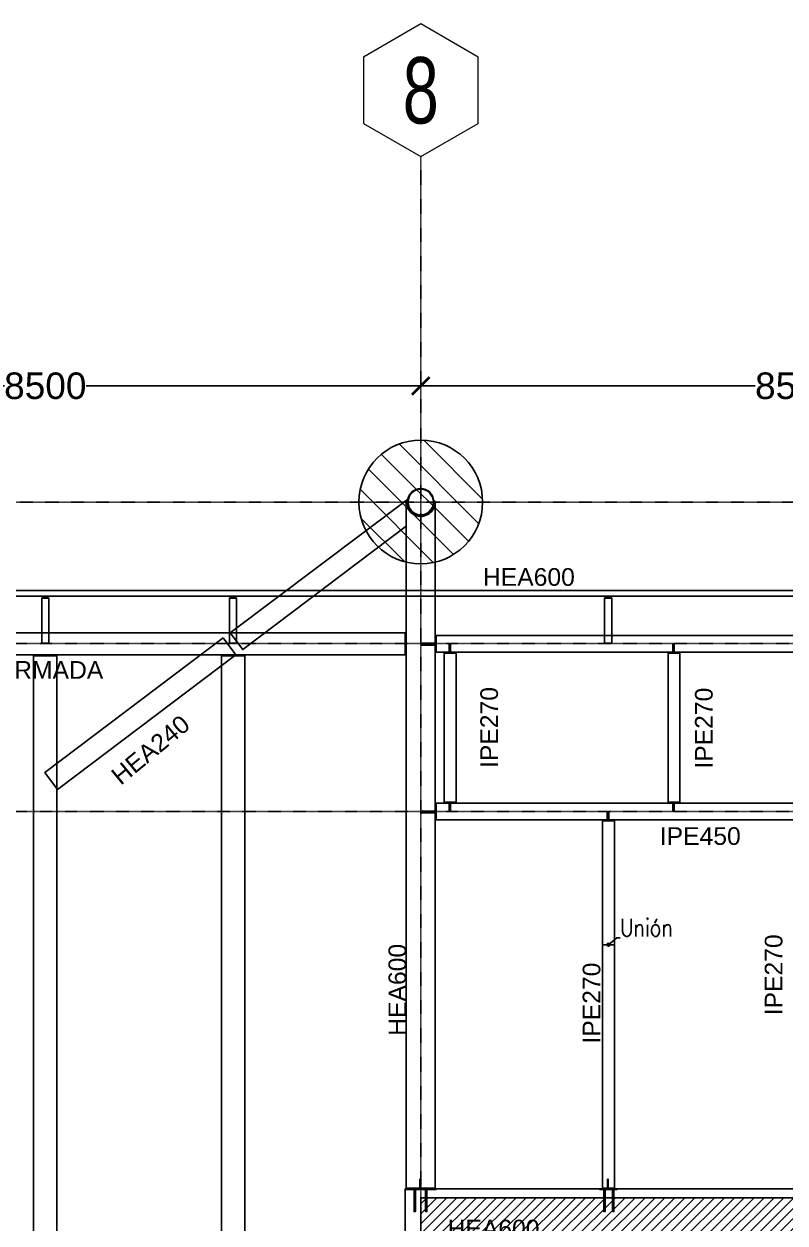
# Model space of a CAD drawing. Header units: millimetres. Extents: x -12345 to 95575, y -11225 to 31862.
# Drawn here: x 12509 to 21123, y 17345 to 30907 of the extents above; entities that cross this region are included whole.
import ezdxf
from ezdxf.enums import TextEntityAlignment as Align

# ---------------------------------------------------------------- set-up
doc = ezdxf.new("R2010")
doc.units = ezdxf.units.MM
doc.header["$LTSCALE"] = 0.95
doc.linetypes.add('DXK_LINE_DOT3', pattern=[5.9187, 2.979, -0.9799, 0.9799, -0.9799])
for name, color, linetype, lineweight in [('0-1', 250, 'Continuous', 5), ('E_COLUMNAS', 1, 'Continuous', 18), ('E_COLUMNAS-1', 1, 'Continuous', 25), ('E_TEXTO', 3, 'Continuous', 9), ('E_VIGAS-1', 31, 'Continuous', 25), ('HCB_EJES', 1, 'DXK_LINE_DOT3', 9)]:
    doc.layers.add(name, color=color, linetype=linetype, lineweight=lineweight)
for name, color, linetype in [('COTAS', 8, 'Continuous'), ('HCB-ACH_PANT', 253, 'Continuous'), ('HCB-EJES', 1, 'Continuous'), ('HCB-PLATINAS', 5, 'Continuous'), ('HCB-ROTULOS', 2, 'Continuous'), ('HCB_PANTALLAS', 6, 'Continuous'), ('HCB_PLATINA', 4, 'Continuous'), ('HCB_VIGAS', 4, 'Continuous'), ('UNIÒN', 6, 'Continuous')]:
    doc.layers.add(name, color=color, linetype=linetype)
doc.styles.add('CNI_COTAS', font='romans.shx', dxfattribs={"width": 0.8})
doc.styles.add('VERDANA', font='arial.ttf')
doc.dimstyles.new('1.125', dxfattribs={"dimscale": 0, "dimtxt": 300, "dimasz": 200, "dimexe": 4, "dimexo": 4, "dimgap": 15, "dimtad": 0, "dimdec": 0, "dimzin": 4, "dimdsep": 46, "dimtxsty": 'VERDANA', "dimblk": 'ARCHTICK', "dimcen": -10, "dimclrd": 256, "dimclrt": 3, "dimadec": 0, "dimazin": 0, "dimtfac": 1, "dimtdec": 0, "dimtmove": 2, "dimatfit": 0, "dimldrblk": 'OBLIQUE', "dimfxl": 0.05, "dimtolj": 1, "dimtzin": 0, "dimarcsym": 0})
doc.dimstyles.new('UNIÒN', dxfattribs={"dimscale": 0, "dimtxt": 200, "dimasz": 60, "dimexe": 4, "dimexo": 4, "dimgap": 15, "dimtad": 1, "dimdec": 0, "dimzin": 4, "dimdsep": 46, "dimtxsty": 'CNI_COTAS', "dimcen": -0.09, "dimclrd": 6, "dimclrt": 3, "dimadec": 0, "dimazin": 0, "dimtfac": 1, "dimtdec": 0, "dimtmove": 2, "dimatfit": 0, "dimfxl": 0.05, "dimtolj": 1, "dimtzin": 0, "dimarcsym": 0})

# ---------------------------------------------------------------- blocks, each defined once
blk = doc.blocks.new('EST_SFM_VIGA-METALICA-SECCION-C - EST_SFM_VIGA-METALICA-UPN160-1505289-_14_00m_N_E_-NIVEL-4 DOC')
at = {"layer": 'E_VIGAS-1'}
for p, q in [((44.822, 0.018), (-44.831, 0.018)), ((-44.831, -0.047), (44.822, -0.047))]:
    blk.add_line(p, q, dxfattribs=at)
blk = doc.blocks.new('DCTIB_CNI_EST_MOD-1A-FAC_0001_rvt-1-_14_00m_N_E_-NIVEL-4 DOC')
at = {"layer": 'E_VIGAS-1'}
for p, q in [((-69.953, 165.076), (-69.953, 165.077)), ((-69.953, 165.077), (-69.925, 165.077)), ((-69.953, 165.076), (-69.871, 165.076)), ((-69.871, 165.076), (-69.953, 165.076)), ((-69.953, 165.076), (-69.953, 164.564)), ((-69.914, 165.082), (-69.914, 165.096)), ((-69.914, 165.077), (-69.914, 165.082)), ((-69.909, 165.096), (-69.909, 165.082)), ((-69.909, 165.082), (-69.909, 165.077)), ((-69.899, 165.077), (-69.871, 165.077)), ((-69.871, 165.077), (-69.871, 165.076)), ((-69.871, 165.076), (-69.871, 164.564)), ((-67.828, 165.076), (-67.828, 165.077)), ((-67.828, 165.077), (-67.8, 165.077)), ((-67.828, 165.076), (-67.746, 165.076)), ((-67.746, 165.076), (-67.828, 165.076)), ((-67.828, 165.076), (-67.828, 164.564)), ((-67.789, 165.082), (-67.789, 165.096)), ((-67.789, 165.077), (-67.789, 165.082)), ((-67.784, 165.096), (-67.784, 165.082)), ((-67.784, 165.082), (-67.784, 165.077)), ((-67.774, 165.077), (-67.746, 165.077)), ((-67.746, 165.077), (-67.746, 165.076)), ((-67.746, 165.076), (-67.746, 164.564)), ((-63.583, 165.076), (-63.583, 165.077)), ((-63.583, 165.077), (-63.555, 165.077)), ((-63.583, 165.076), (-63.501, 165.076)), ((-63.501, 165.076), (-63.583, 165.076)), ((-63.583, 165.076), (-63.583, 164.564)), ((-63.545, 165.082), (-63.545, 165.096)), ((-63.545, 165.077), (-63.545, 165.082)), ((-63.54, 165.096), (-63.54, 165.082)), ((-63.54, 165.082), (-63.54, 165.077)), ((-63.529, 165.077), (-63.501, 165.077)), ((-63.501, 165.077), (-63.501, 165.076)), ((-63.501, 165.076), (-63.501, 164.564)), ((-69.871, 164.564), (-69.953, 164.564)), ((-67.746, 164.564), (-67.828, 164.564)), ((-63.501, 164.564), (-63.583, 164.564))]:
    blk.add_line(p, q, dxfattribs=at)
for points, knots in [([(-69.925, 165.077), (-69.924, 165.077), (-69.923, 165.077), (-69.92, 165.077), (-69.918, 165.078), (-69.916, 165.078), (-69.915, 165.08), (-69.914, 165.081), (-69.914, 165.082)], [0, 0, 0, 0, 0.142857, 0.285714, 0.428571, 0.571429, 0.785714, 1, 1, 1, 1]), ([(-69.914, 165.082), (-69.914, 165.081), (-69.915, 165.08), (-69.916, 165.078), (-69.918, 165.078), (-69.919, 165.077), (-69.92, 165.077), (-69.922, 165.077), (-69.924, 165.077), (-69.925, 165.077)], [0, 0, 0, 0, 0.285714, 0.428571, 0.571429, 0.678571, 0.732143, 0.785714, 1, 1, 1, 1]), ([(-69.899, 165.077), (-69.9, 165.077), (-69.901, 165.077), (-69.904, 165.077), (-69.906, 165.078), (-69.908, 165.078), (-69.909, 165.08), (-69.909, 165.081), (-69.909, 165.082)], [0, 0, 0, 0, 0.142857, 0.285714, 0.428571, 0.571429, 0.785714, 1, 1, 1, 1]), ([(-69.909, 165.082), (-69.909, 165.081), (-69.909, 165.08), (-69.907, 165.078), (-69.906, 165.078), (-69.904, 165.077), (-69.903, 165.077), (-69.902, 165.077), (-69.9, 165.077), (-69.899, 165.077)], [0, 0, 0, 0, 0.285714, 0.428571, 0.571429, 0.678571, 0.732143, 0.785714, 1, 1, 1, 1]), ([(-67.8, 165.077), (-67.799, 165.077), (-67.798, 165.077), (-67.795, 165.077), (-67.793, 165.078), (-67.791, 165.078), (-67.79, 165.08), (-67.789, 165.081), (-67.789, 165.082)], [0, 0, 0, 0, 0.142857, 0.285714, 0.428571, 0.571429, 0.785714, 1, 1, 1, 1]), ([(-67.789, 165.082), (-67.789, 165.081), (-67.79, 165.08), (-67.791, 165.078), (-67.793, 165.078), (-67.794, 165.077), (-67.795, 165.077), (-67.797, 165.077), (-67.799, 165.077), (-67.8, 165.077)], [0, 0, 0, 0, 0.285714, 0.428571, 0.571429, 0.678571, 0.732143, 0.785714, 1, 1, 1, 1]), ([(-67.774, 165.077), (-67.775, 165.077), (-67.776, 165.077), (-67.779, 165.077), (-67.781, 165.078), (-67.783, 165.078), (-67.784, 165.08), (-67.784, 165.081), (-67.784, 165.082)], [0, 0, 0, 0, 0.142857, 0.285714, 0.428571, 0.571429, 0.785714, 1, 1, 1, 1]), ([(-67.784, 165.082), (-67.784, 165.081), (-67.784, 165.08), (-67.782, 165.078), (-67.781, 165.078), (-67.779, 165.077), (-67.778, 165.077), (-67.777, 165.077), (-67.775, 165.077), (-67.774, 165.077)], [0, 0, 0, 0, 0.285714, 0.428571, 0.571429, 0.678571, 0.732143, 0.785714, 1, 1, 1, 1]), ([(-63.555, 165.077), (-63.554, 165.077), (-63.553, 165.077), (-63.55, 165.077), (-63.548, 165.078), (-63.546, 165.078), (-63.545, 165.08), (-63.545, 165.081), (-63.545, 165.082)], [0, 0, 0, 0, 0.142857, 0.285714, 0.428571, 0.571429, 0.785714, 1, 1, 1, 1]), ([(-63.545, 165.082), (-63.545, 165.081), (-63.545, 165.08), (-63.547, 165.078), (-63.548, 165.078), (-63.55, 165.077), (-63.551, 165.077), (-63.552, 165.077), (-63.554, 165.077), (-63.555, 165.077)], [0, 0, 0, 0, 0.285714, 0.428571, 0.571429, 0.678571, 0.732143, 0.785714, 1, 1, 1, 1]), ([(-63.529, 165.077), (-63.53, 165.077), (-63.531, 165.077), (-63.534, 165.077), (-63.536, 165.078), (-63.538, 165.078), (-63.539, 165.08), (-63.54, 165.081), (-63.54, 165.082)], [0, 0, 0, 0, 0.142857, 0.285714, 0.428571, 0.571429, 0.785714, 1, 1, 1, 1]), ([(-63.54, 165.082), (-63.54, 165.081), (-63.539, 165.08), (-63.538, 165.078), (-63.536, 165.078), (-63.535, 165.077), (-63.534, 165.077), (-63.532, 165.077), (-63.53, 165.077), (-63.529, 165.077)], [0, 0, 0, 0, 0.285714, 0.428571, 0.571429, 0.678571, 0.732143, 0.785714, 1, 1, 1, 1])]:
    blk.add_open_spline(points, degree=3, knots=knots, dxfattribs=at)
blk.add_blockref('EST_SFM_VIGA-METALICA-SECCION-C - EST_SFM_VIGA-METALICA-UPN160-1505289-_14_00m_N_E_-NIVEL-4 DOC', (-41.042, 165.143), dxfattribs=at)
blk = doc.blocks.new('_ArchTick')
at = {"color": 0, "linetype": 'ByBlock', "const_width": 0.15}
blk.add_lwpolyline([(-0.5, -0.5), (0.5, 0.5)], dxfattribs=at)
blk = doc.blocks.new('*D177')
at = {"layer": 'COTAS', "color": 0, "lineweight": -2, "transparency": 16777216}
blk.add_line((8500, 26900), (8500, 26809), dxfattribs=at)
at = {"layer": 'COTAS', "lineweight": -2, "transparency": 16777216}
for p, q in [((8500, 26813), (12287, 26813)), ((17000, 26813), (13213, 26813))]:
    blk.add_line(p, q, dxfattribs=at)
at = {"layer": 'Defpoints', "color": 0, "transparency": 16777216}
for p in [(8500, 26904), (17000, 26813), (17000, 26813)]:
    blk.add_point(p, dxfattribs=at)
at = {"layer": 'COTAS', "lineweight": -2, "transparency": 16777216, "xscale": 200, "yscale": 200, "zscale": 200, "rotation": 180}
blk.add_blockref('_ArchTick', (8500, 26813), dxfattribs=at)
at = {"layer": 'COTAS', "lineweight": -2, "transparency": 16777216, "xscale": 200, "yscale": 200, "zscale": 200}
blk.add_blockref('_ArchTick', (17000, 26813), dxfattribs=at)
at = {"layer": 'COTAS', "color": 3, "transparency": 16777216, "insert": (12750, 26813), "char_height": 300, "attachment_point": 5, "style": 'VERDANA'}
blk.add_mtext('\\A1;8500', dxfattribs=at)
blk = doc.blocks.new('_Oblique')
at = {"color": 0, "linetype": 'ByBlock', "lineweight": -2}
blk.add_line((-0.5, -0.5), (0.5, 0.5), dxfattribs=at)
blk = doc.blocks.new('*D178')
at = {"layer": 'COTAS', "color": 0, "lineweight": -2, "transparency": 16777216}
blk.add_line((25500, 26906), (25500, 26809), dxfattribs=at)
at = {"layer": 'COTAS', "lineweight": -2, "transparency": 16777216}
for p, q in [((17000, 26813), (20787, 26813)), ((25500, 26813), (21713, 26813))]:
    blk.add_line(p, q, dxfattribs=at)
at = {"layer": 'Defpoints', "color": 0, "transparency": 16777216}
for p in [(25500, 26910), (17000, 26813), (25500, 26813)]:
    blk.add_point(p, dxfattribs=at)
at = {"layer": 'COTAS', "lineweight": -2, "transparency": 16777216, "xscale": 200, "yscale": 200, "zscale": 200, "rotation": 180}
blk.add_blockref('_ArchTick', (17000, 26813), dxfattribs=at)
at = {"layer": 'COTAS', "lineweight": -2, "transparency": 16777216, "xscale": 200, "yscale": 200, "zscale": 200}
blk.add_blockref('_ArchTick', (25500, 26813), dxfattribs=at)
at = {"layer": 'COTAS', "color": 3, "transparency": 16777216, "insert": (21250, 26813), "char_height": 300, "attachment_point": 5, "style": 'VERDANA'}
blk.add_mtext('\\A1;8500', dxfattribs=at)

msp = doc.modelspace()

# ---------------------------------------------------------------- hatches: boundary and pattern name
at = {"linetype": 'Continuous'}
h = msp.add_hatch(dxfattribs=at)
h.set_pattern_fill('', scale=105, style=0, pattern_type=0)
h.set_pattern_definition([(45, (17149.57, 25529.75), (-235.73, 235.73), [])])
h.paths.add_polyline_path([(17152.5, 25500), (17149.6, 25529.8), (17140.9, 25558.4), (17126.8, 25584.7), (17107.8, 25607.8), (17084.7, 25626.8), (17058.4, 25640.9), (17029.8, 25649.6), (17000, 25652.5), (16970.2, 25649.6), (16941.6, 25640.9), (16915.3, 25626.8), (16892.2, 25607.8), (16873.2, 25584.7), (16859.1, 25558.4), (16850.4, 25529.8), (16847.5, 25500), (16850.4, 25470.2), (16859.1, 25441.6), (16873.2, 25415.3), (16892.2, 25392.2), (16915.3, 25373.2), (16941.6, 25359.1), (16970.2, 25350.4), (17000, 25347.5), (17029.8, 25350.4), (17058.4, 25359.1), (17084.7, 25373.2), (17107.8, 25392.2), (17126.8, 25415.3), (17140.9, 25441.6), (17149.6, 25470.2)])
h.paths.add_polyline_path([(17131.7, 25445.5), (17118.5, 25420.8), (17100.8, 25399.2), (17079.2, 25381.5), (17054.5, 25368.3), (17027.8, 25360.2), (17000, 25357.5), (16972.2, 25360.2), (16945.5, 25368.3), (16920.8, 25381.5), (16899.2, 25399.2), (16881.5, 25420.8), (16868.3, 25445.5), (16860.2, 25472.2), (16857.5, 25500), (16860.2, 25527.8), (16868.3, 25554.5), (16881.5, 25579.2), (16899.2, 25600.8), (16920.8, 25618.5), (16945.5, 25631.7), (16972.2, 25639.8), (17000, 25642.5), (17027.8, 25639.8), (17054.5, 25631.7), (17079.2, 25618.5), (17100.8, 25600.8), (17118.5, 25579.2), (17131.7, 25554.5), (17139.8, 25527.8), (17142.5, 25500), (17139.8, 25472.2)])
at = {"layer": 'E_COLUMNAS'}
h = msp.add_hatch(dxfattribs=at)
h.set_pattern_fill('FP_1', color=256, scale=1000, style=0, pattern_type=2)
h.set_pattern_definition([(135, (82662.1, -115162.42), (-159.09903, -159.09903), [])])
h.paths.add_polyline_path([(17000, 24800), (17091.4, 24806), (17181.2, 24823.9), (17267.9, 24853.3), (17350, 24893.8), (17426.1, 24944.7), (17495, 25005), (17555.3, 25073.9), (17606.2, 25150), (17646.7, 25232.1), (17676.1, 25318.8), (17694, 25408.6), (17700, 25500), (17694, 25591.4), (17676.1, 25681.2), (17646.7, 25767.9), (17606.2, 25850), (17555.3, 25926.1), (17495, 25995), (17426.1, 26055.3), (17343.6, 26109.4), (17267.9, 26146.7), (17181.2, 26176.1), (17091.4, 26194), (17000, 26200), (16908.6, 26194), (16818.8, 26176.1), (16732.1, 26146.7), (16650, 26106.2), (16573.9, 26055.3), (16505, 25995), (16444.7, 25926.1), (16393.8, 25850), (16353.3, 25767.9), (16323.9, 25681.2), (16306, 25591.4), (16300, 25500), (16306, 25408.6), (16323.9, 25318.8), (16353.3, 25232.1), (16393.8, 25150), (16444.7, 25073.9), (16505, 25005), (16573.9, 24944.7), (16650, 24893.8), (16732.1, 24853.3), (16818.8, 24823.9), (16908.6, 24806)])
at = {"layer": 'HCB-ACH_PANT'}
h = msp.add_hatch(dxfattribs=at)
h.set_pattern_fill('ANSI31', color=256, scale=25)
h.set_pattern_definition([(45, (-12679.4, -55448.78), (-56.1266, 56.1266), [])])
h.paths.add_polyline_path([(17000.2, 8370.1), (17000.2, 7870.1), (25500.2, 7870.1), (25500.2, 8370.1), (21100.2, 8370.1), (21100.2, 17130.1), (25500.2, 17130.1), (25500.2, 17630.1), (17000.2, 17630.1), (17000.2, 17130.1), (20700.2, 17130.1), (20700.2, 8370.1)])

# ---------------------------------------------------------------- linework, layer by layer
at = {"layer": 'E_COLUMNAS', "linetype": 'Continuous'}
for points in [[(17149.6, 25529.8, 1), (16850.4, 25470.2, 1)], [(17139.8, 25472.2, 1), (16860.2, 25527.8, 1)]]:
    msp.add_lwpolyline(points, format="xyb", close=True, dxfattribs=at)
at = {"layer": 'E_COLUMNAS-1'}
msp.add_lwpolyline([(16300, 25500, 1), (17700, 25500, 1)], format="xyb", close=True, dxfattribs=at)
at = {"layer": 'E_VIGAS-1', "color": 30, "true_color": 0xf26722}
msp.add_lwpolyline([(38839.8, 8527.9), (25097.6, 7749.2), (25096.4, 7770.1), (18191, 7770.1), (17000.2, 7770.1), (16822.2, 7770.1), (16822.2, 8370.1), (17000.2, 8370.1), (17000.2, 17130.1), (16822.2, 17130.1), (16822.2, 17430.1), (16822.2, 17729.8), (17000.2, 17730.1), (17000.2, 17730.1), (25118.5, 17730.1), (25119.7, 17752.3), (38772.1, 16975.2)], dxfattribs=at)
at = {"layer": 'HCB-EJES', "linetype": 'DXK_LINE_DOT3'}
for p, q in [((17000, -3906.8), (17000, 29407)), ((-10844.5, 25500), (94075, 25500)), ((-6888.4, 23900.1), (90118.8, 23900.1)), ((-6888.4, 22000), (90118.8, 22000))]:
    msp.add_line(p, q, dxfattribs=at)
at = {"layer": 'HCB-PLATINAS', "color": 5}
for points in [[(16935.5, 17722.6), (16931.9, 17724.1), (16928.2, 17722.6), (16926.2, 17721.8), (16923.9, 17716.1), (16923.9, 17678.6), (16923.9, 17474.1), (16939.9, 17474.1), (16939.9, 17678.6), (16939.9, 17716.1), (16937.5, 17721.8)], [(17065.5, 17722.6), (17061.9, 17724.1), (17058.2, 17722.6), (17056.2, 17721.8), (17053.9, 17716.1), (17053.9, 17678.6), (17053.9, 17474.1), (17069.9, 17474.1), (17069.9, 17678.6), (17069.9, 17716.1), (17067.5, 17721.8)], [(19075.5, 17722.6), (19079.1, 17724.1), (19082.7, 17722.6), (19084.8, 17721.8), (19087.1, 17716.1), (19087.1, 17678.6), (19087.1, 17474.1), (19071.1, 17474.1), (19071.1, 17678.6), (19071.1, 17716.1), (19073.4, 17721.8)], [(19175.5, 17722.6), (19179.1, 17724.1), (19182.7, 17722.6), (19184.8, 17721.8), (19187.1, 17716.1), (19187.1, 17678.6), (19187.1, 17474.1), (19171.1, 17474.1), (19171.1, 17678.6), (19171.1, 17716.1), (19173.4, 17721.8)]]:
    msp.add_lwpolyline(points, close=True, dxfattribs=at)
at = {"layer": 'HCB-PLATINAS', "color": 4}
msp.add_lwpolyline([(19025, 17724.1), (19225, 17724.1), (19225, 17730.1), (19025, 17730.1)], close=True, dxfattribs=at)
at = {"layer": 'HCB_EJES', "color": 40, "linetype": 'ByBlock', "true_color": 0xf8d731}
msp.add_lwpolyline([(16350.5, 29782), (17000, 29407), (17649.5, 29782), (17649.5, 30532), (17000, 30907), (16350.5, 30532)], close=True, dxfattribs=at)
at = {"layer": 'HCB_PANTALLAS'}
msp.add_lwpolyline([(17000.2, 7870.1), (25500.2, 7870.1), (25500.2, 8370.1), (21100.2, 8370.1), (21100.2, 17130.1), (25500.2, 17130.1), (25500.2, 17630.1), (17000.2, 17630.1), (17000, 17130.1), (20700.2, 17130.1), (20700.2, 8370.1), (17000.2, 8370.1)], close=True, dxfattribs=at)
at = {"layer": 'HCB_PLATINA'}
msp.add_lwpolyline([(17175.2, 17724.1), (16825.2, 17724.1), (16825.2, 17730.1), (17175.2, 17730.1)], close=True, dxfattribs=at)
at = {"layer": 'HCB_VIGAS'}
for points in [[(16850.3, 25528.9), (14841.5, 24021.9)], [(17161.9, 25500.1), (17165, 24100.1), (17165, 17740.1), (16835, 17740.1), (16835, 24100.1), (16835, 25500)], [(16999.8, 25337.5), (17010.2, 25337.5)], [(14841.5, 24021.9), (14986, 23830.3), (16835, 25225.2)], [(14764.1, 23963.5), (12745.4, 22440.6), (12890, 22249), (12902, 22258), (14908.6, 23771.9), (14764.1, 23963.5)], [(15007, 23520.9), (15007, 1741), (14743, 1741), (14743, 23759.1), (15007, 23759.1), (15007, 23521.3)]]:
    msp.add_lwpolyline(points, dxfattribs=at)
for points in [[(16863.1, 25433.4), (16870.4, 25420.4), (16871.6, 25418.6), (16879.7, 25406.3), (16882.8, 25402.5), (16892.5, 25392.1), (16894.8, 25389.9), (16906.4, 25379.9), (16908.5, 25378.2), (16920.1, 25369.9), (16924.7, 25367.2), (16937.8, 25360.9), (16939.8, 25360.1), (16953.8, 25354.6), (16957.9, 25353.3), (16971.8, 25350.1), (16975.5, 25349.5), (16990.7, 25347.9), (16992.9, 25347.7), (17007.1, 25347.3), (17013, 25347.7), (17027.1, 25350), (17029.2, 25350.4), (17044.1, 25354), (17047.6, 25355.1), (17061, 25360.1), (17064.9, 25361.9), (17078, 25369.2), (17079.9, 25370.3), (17092.1, 25378.3), (17096.3, 25381.5), (17106.7, 25391.3), (17108.6, 25393.3), (17118.7, 25404.7), (17120.7, 25407.2), (17129, 25418.8), (17131.5, 25423), (17138, 25436.2), (17138.9, 25438.2), (17144.4, 25452), (17145.8, 25456.4), (17149.1, 25470.3), (17149.7, 25473.6), (17151.4, 25488.8), (17151.6, 25491.3), (17152.2, 25508.4), (17162.1, 25508.1), (17161.6, 25491), (17161.4, 25487.7), (17159.6, 25472.5), (17158.8, 25468), (17155.6, 25454.1), (17153.7, 25448.2), (17148.1, 25434.4), (17147, 25431.8), (17140.5, 25418.6), (17137.1, 25412.9), (17128.8, 25401.4), (17126.2, 25398.1), (17116.1, 25386.6), (17113.5, 25384), (17103.1, 25374.2), (17097.6, 25369.9), (17085.4, 25362), (17082.9, 25360.5), (17069.7, 25353.2), (17064.5, 25350.8), (17051.2, 25345.7), (17046.4, 25344.3), (17031.5, 25340.7), (17028.7, 25340.1), (17014.6, 25337.8), (17006.8, 25337.3), (16992.5, 25337.7), (16989.7, 25337.9), (16974.4, 25339.5), (16969.5, 25340.3), (16955.7, 25343.6), (16950.1, 25345.3), (16936.2, 25350.8), (16933.5, 25351.9), (16920.4, 25358.2), (16914.3, 25361.7), (16902.7, 25370), (16899.8, 25372.3), (16888.2, 25382.4), (16885.3, 25385.2), (16875.5, 25395.6), (16871.4, 25400.8), (16863.2, 25413), (16861.7, 25415.5), (16854.4, 25428.4), (16851.8, 25434), (16846.7, 25447.4), (16845.4, 25451.7), (16841.6, 25466.5), (16838.2, 25486.6), (16838.5, 25501.9), (16838.7, 25512.5), (16839.5, 25519.6), (16843.1, 25522.7), (16850.3, 25528.9), (16848.8, 25519.4), (16849.1, 25489.6), (16848.8, 25480.2), (16851.3, 25469), (16855.1, 25454.1), (16856.1, 25450.9), (16861.1, 25437.6)], [(8713.2, 24021.9), (16822.3, 24021.9), (16822.3, 23771.9), (8713.2, 23771.9)], [(17006.5, 23891.9), (17006.5, 23882.5), (17165, 23882.5), (17165, 23891.9)], [(17016.5, 23901.9), (17016.5, 23891.9), (17175, 23891.9), (17175, 23901.8)], [(17175, 23801.8), (25365, 23801.8), (25365, 23991.8), (17175, 23991.8)], [(17320.5, 23801.8), (17330.5, 23801.8), (17330.5, 23892.1), (17320.5, 23892.1)], [(17330.5, 23791.8), (17337.5, 23791.8), (17337.5, 23886.7), (17330.5, 23886.7)], [(19852.7, 23801.8), (19862.7, 23801.8), (19862.7, 23892.1), (19852.7, 23892.1)], [(19862.7, 23791.8), (19869.8, 23791.8), (19869.8, 23886.7), (19862.7, 23886.7)], [(12618, 23759.1), (12882, 23759.1), (12882, 1741), (12618, 1741)], [(17401.5, 22105), (17401.5, 23791.8), (17266.5, 23791.8), (17266.5, 22105)], [(19933.8, 22105), (19933.8, 23791.8), (19798.8, 23791.8), (19798.8, 22105)], [(17006.5, 21995), (17006.5, 21985.6), (17165, 21985.6), (17165, 21995)], [(17016.5, 22005), (17016.5, 21995), (17175, 21995), (17175, 22004.9)], [(17175, 22095), (17590.9, 22095), (25337.6, 22095), (25337.6, 21905), (17583.6, 21905), (17175, 21905)], [(17320.5, 22095), (17330.5, 22095), (17330.5, 22004.7), (17320.5, 22004.7)], [(17330.5, 22105), (17337.5, 22105), (17337.5, 22010.1), (17330.5, 22010.1)], [(19111.5, 21905), (19121.5, 21905), (19121.5, 21995.3), (19111.5, 21995.3)], [(19121.5, 21895), (19128.5, 21895), (19128.5, 21989.9), (19121.5, 21989.9)], [(19852.7, 22095), (19862.7, 22095), (19862.7, 22004.7), (19852.7, 22004.7)], [(19862.7, 22105), (19869.8, 22105), (19869.8, 22010.1), (19862.7, 22010.1)], [(19057.5, 21895), (19057.5, 17740.1), (19192.5, 17740.1), (19192.5, 21895)], [(16993.7, 17839.8), (16987.7, 17839.5), (16987.7, 17830.1), (16987.7, 17730.1), (16993.7, 17730.1), (16993.7, 17830.1)], [(19115.7, 17730.1), (19115.7, 17840.1), (19121.7, 17840.1), (19121.7, 17730.1)]]:
    msp.add_lwpolyline(points, close=True, dxfattribs=at)
at = {"layer": 'UNIÒN'}
msp.add_lwpolyline([(19057.5, 20492.6), (19192.5, 20492.6)], dxfattribs=at)
at = {"layer": 'UNIÒN', "color": 2, "const_width": 25}
msp.add_lwpolyline([(19112.5, 20492.6, 1), (19137.5, 20492.6, 1)], format="xyb", close=True, dxfattribs=at)

# ---------------------------------------------------------------- block references
at = {"layer": '0-1', "xscale": 1000.000000001395, "yscale": 1000.000000001395, "zscale": 1000.000000001395}
msp.add_blockref('DCTIB_CNI_EST_MOD-1A-FAC_0001_rvt-1-_14_00m_N_E_-NIVEL-4 DOC', (82662.1, -140662.4), dxfattribs=at)

# ---------------------------------------------------------------- texts
at = {"layer": 'E_TEXTO', "style": 'VERDANA'}
for s, p in [('HEA600', (18224, 24551.9)), ('VIGA ARMADA', (12436.5, 23500.7)), ('IPE450', (20164, 21621.9)), ('HEA600', (17824, 17181.9))]:
    msp.add_text(s, height=200, dxfattribs=at).set_placement(p, align=Align.CENTER)
for s, rotation, p in [('IPE270', 90, (17874, 22949.4)), ('IPE270', 90, (20304, 22941.9)), ('HEA240', 39.55886, (14004.4, 22620.3)), ('HEA600', 90, (16835, 19981.9)), ('IPE270', 90, (21094, 20151.9)), ('IPE270', 90, (19032.9, 19831.9))]:
    msp.add_text(s, height=200, rotation=rotation, dxfattribs=at).set_placement(p, align=Align.CENTER)
at = {"layer": 'HCB-ROTULOS', "color": 4, "style": 'VERDANA', "width": 0.7}
msp.add_text('8', height=750, dxfattribs=at).set_placement((17000, 30157), align=Align.MIDDLE_CENTER)
at = {"layer": 'UNIÒN', "color": 3, "insert": (19256.6, 20585.5), "char_height": 200, "attachment_point": 7, "style": 'CNI_COTAS'}
msp.add_mtext('Unión', dxfattribs=at)

# ---------------------------------------------------------------- dimensions: what is measured, and where the dimension line sits
at = {"layer": 'COTAS'}
for base, p1, p2, picture, middle in [((17000, 26813.3), (8500, 26903.9), (17000, 26813.3), '*D177', (12750, 26813.3)), ((25500, 26813.3), (17000, 26813.3), (25500, 26909.9), '*D178', (21250, 26813.3))]:
    dim = msp.add_linear_dim(base=base, p1=p1, p2=p2, dimstyle='1.125', override={"dimscale": 1}, dxfattribs=at)
    dim.commit()
    dim.dimension.update_dxf_attribs({"geometry": picture, "text_midpoint": middle})

# ---------------------------------------------------------------- leaders
at = {"layer": 'UNIÒN', "annotation_type": 0, "has_hookline": 1, "hookline_direction": 0}
msp.add_leader([(19125, 20492.6), (19220.1, 20570.5), (19241.6, 20570.5)], dimstyle='UNIÒN', override={"dimscale": 1}, dxfattribs=at)

doc.saveas('drawing.dxf')
